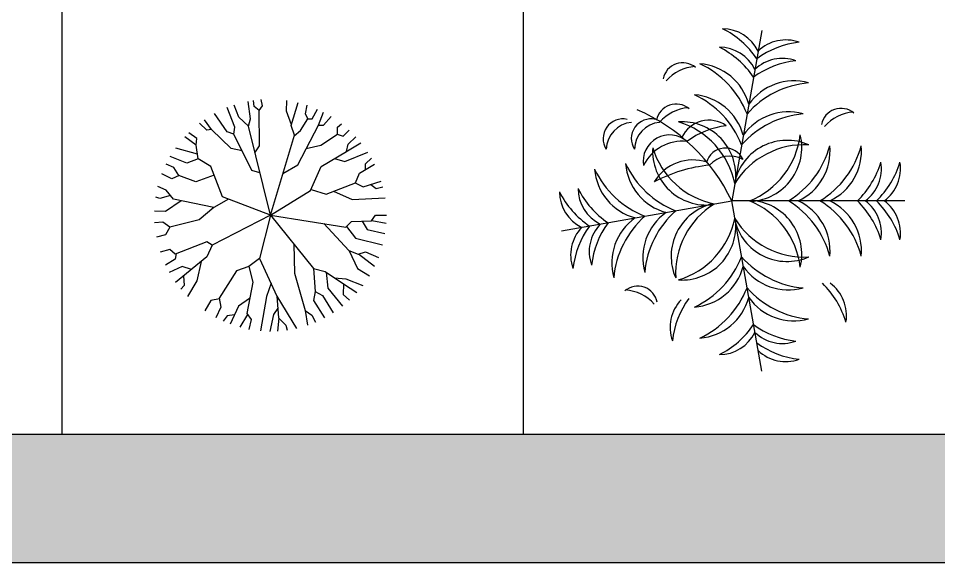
# Model space of a CAD drawing. Header units: inches. Extents: x 7658 to 73799, y 48 to 40262.
# Drawn here: x 57548 to 62184, y 48 to 2789 of the extents above; entities that cross this region are included whole.
import ezdxf

# ---------------------------------------------------------------- set-up
doc = ezdxf.new("R2010")
doc.units = ezdxf.units.IN
doc.layers.add('www.cad-blocks.net', color=7, linetype='Continuous')
doc.styles.get("Standard").update_dxf_attribs({"font": 'arial.ttf'})

# ---------------------------------------------------------------- blocks, each defined once
blk = doc.blocks.new('A$C516926BB')
for p, q in [((46.3795, 38.5194), (46.3795, 0)), ((48.7041, 38.5194), (48.7041, 0)), ((0, 0), (62.4121, 0))]:
    blk.add_line(p, q)
blk = doc.blocks.new('A$C7AD11002')
for p, q in [((0.5021, 1.1323), (0.4989, 1.1629)), ((0.5444, 1.1351), (0.5382, 1.1674)), ((0.6657, 1.1097), (0.6673, 1.1632)), ((0.4061, 1.0278), (0.3674, 1.1275)), ((0.4259, 1.0786), (0.4017, 1.14)), ((0.4851, 1.0702), (0.4732, 1.1585)), ((0.5275, 1.1125), (0.5021, 1.1323)), ((0.5275, 1.1125), (0.5444, 1.1351)), ((0.5303, 0.9346), (0.5275, 1.1125)), ((0.6891, 1.0364), (0.724, 1.1522)), ((0.7617, 1.0956), (0.7704, 1.1387)), ((0.7955, 1.0702), (0.821, 1.1191)), ((0.3666, 1.0052), (0.3034, 1.0973)), ((0.4739, 1.0334), (0.4259, 1.0786)), ((0.4739, 1.0334), (0.4851, 1.0702)), ((0.6901, 1.0397), (0.6657, 1.1097)), ((0.7363, 1.0109), (0.773, 1.0702)), ((0.773, 1.0702), (0.7617, 1.0956)), ((0.773, 1.0702), (0.7955, 1.0702)), ((0.8266, 1.0391), (0.8521, 1.1042)), ((0.852, 1.0391), (0.8906, 1.0825)), ((0.2651, 1.0137), (0.2278, 1.048)), ((0.2876, 1.0165), (0.252, 1.0656)), ((0.4005, 0.9939), (0.4061, 1.0278)), ((0.5843, 0.5846), (0.4739, 1.0334)), ((0.7052, 0.988), (0.6891, 1.0364)), ((0.7222, 0.8386), (0.8266, 1.0391)), ((0.8266, 1.0391), (0.852, 1.0391)), ((0.9225, 1.0278), (0.9432, 1.046)), ((0.9225, 0.9939), (0.9225, 1.0278)), ((0.2114, 0.9374), (0.1542, 0.9805)), ((0.2143, 0.9713), (0.1737, 1.0007)), ((0.2876, 1.0165), (0.2651, 1.0137)), ((0.3864, 0.9205), (0.2876, 1.0165)), ((0.4005, 0.9939), (0.3666, 1.0052)), ((0.4908, 0.8103), (0.4005, 0.9939)), ((0.5843, 0.5846), (0.7052, 0.988)), ((0.704, 0.9841), (0.7363, 1.0109)), ((0.8379, 0.9374), (0.9225, 0.9939)), ((0.9212, 0.993), (0.9507, 0.9826)), ((0.9507, 0.9826), (0.9813, 1.0136)), ((0.9761, 0.9431), (1.0144, 0.9805)), ((0.2114, 0.9374), (0.2143, 0.9713)), ((0.2199, 0.8696), (0.2114, 0.9374)), ((0.5069, 0.8991), (0.5303, 0.9346)), ((0.7654, 0.9215), (0.8379, 0.9374)), ((0.9643, 0.9044), (1.0408, 0.9497)), ((0.9677, 0.9064), (0.9761, 0.9431)), ((0.2171, 0.8922), (0.1075, 0.923)), ((0.4418, 0.91), (0.3864, 0.9205)), ((0.8407, 0.8301), (0.9677, 0.9064)), ((0.9592, 0.8555), (1.0748, 0.9025)), ((0.0986, 0.8245), (0.0596, 0.8425)), ((0.1635, 0.8471), (0.0802, 0.8806)), ((0.2199, 0.8696), (0.1635, 0.8471)), ((0.2848, 0.8301), (0.2199, 0.8696)), ((0.6475, 0.7955), (0.7222, 0.8386)), ((0.9079, 0.8705), (0.9592, 0.8555)), ((1.0326, 0.7962), (1.1093, 0.8416)), ((1.0636, 0.8442), (1.0933, 0.8721)), ((1.0642, 0.8149), (1.0636, 0.8442)), ((0.0873, 0.768), (0.0384, 0.7938)), ((0.124, 0.7849), (0.0986, 0.8245)), ((0.3441, 0.6776), (0.2848, 0.8301)), ((0.5318, 0.798), (0.4908, 0.8103)), ((0.7871, 0.7087), (0.8407, 0.8301)), ((1.0128, 0.7482), (1.0326, 0.7962)), ((0.1255, 0.7843), (0.0873, 0.768)), ((0.2086, 0.7539), (0.124, 0.7849)), ((0.3019, 0.7861), (0.2086, 0.7539)), ((0.8661, 0.6917), (1.0128, 0.7482)), ((1.0109, 0.7475), (1.0523, 0.7284)), ((1.0523, 0.7284), (1.143, 0.7566)), ((0.0591, 0.7115), (0.0179, 0.7296)), ((0.0957, 0.6663), (0.0591, 0.7115)), ((0.5843, 0.5846), (0.7871, 0.7087)), ((0.7895, 0.7142), (0.8661, 0.6917)), ((0.9028, 0.7058), (0.9959, 0.6635)), ((1.0907, 0.7404), (1.1172, 0.72)), ((1.1172, 0.72), (1.1511, 0.7277)), ((0.028, 0.6691), (0.0068, 0.6759)), ((0.0807, 0.6848), (0.028, 0.6691)), ((0.1359, 0.6579), (0.0562, 0.6042)), ((0.2989, 0.6239), (0.0957, 0.6663)), ((0.3734, 0.6663), (0.2989, 0.6239)), ((0.5843, 0.5846), (0.3441, 0.6776)), ((0.9959, 0.6635), (1.1622, 0.6728)), ((0.0562, 0.6042), (0, 0.6046)), ((0.3001, 0.6246), (0.2255, 0.5618)), ((0.2255, 0.5618), (0.0788, 0.5251)), ((0.5843, 0.5846), (0.2904, 0.4347)), ((0.5843, 0.5846), (0.5303, 0.367)), ((0.5843, 0.5846), (0.9648, 0.5251)), ((0.5843, 0.5846), (0.8012, 0.3161)), ((1.0946, 0.5562), (1.1144, 0.5844)), ((1.0961, 0.5582), (1.1675, 0.5447)), ((1.1144, 0.5844), (1.1689, 0.5844)), ((0.0421, 0.5505), (0.0009, 0.5472)), ((0.0788, 0.5251), (0.0421, 0.5505)), ((0.0788, 0.5251), (0.0562, 0.4856)), ((0.8529, 0.5426), (0.979, 0.4065)), ((0.9648, 0.5251), (0.9931, 0.5533)), ((0.9677, 0.5279), (1.0128, 0.4686)), ((0.9931, 0.5533), (1.0946, 0.5562)), ((1.0466, 0.5548), (1.0721, 0.5138)), ((1.0721, 0.5138), (1.1616, 0.4928)), ((0.0562, 0.4856), (0.0101, 0.4747)), ((1.0128, 0.4686), (1.1494, 0.4352)), ((0.2651, 0.4517), (0.1042, 0.3895)), ((0.2904, 0.4347), (0.2651, 0.4517)), ((0.2904, 0.4347), (0.2651, 0.3754)), ((0.702, 0.4389), (0.7052, 0.2935)), ((0.0788, 0.4121), (0.03, 0.3987)), ((0.1042, 0.3895), (0.0788, 0.4121)), ((0.1106, 0.392), (0.1042, 0.3641)), ((0.2651, 0.3754), (0.1073, 0.2465)), ((0.979, 0.4065), (1.0269, 0.3895)), ((0.9816, 0.4055), (1.0241, 0.3161)), ((1.0269, 0.3895), (1.0636, 0.4008)), ((1.0287, 0.3901), (1.1097, 0.3284)), ((1.0636, 0.4008), (1.129, 0.3724)), ((0.1042, 0.3641), (0.0564, 0.3333)), ((0.1409, 0.3274), (0.0752, 0.2971)), ((0.1872, 0.3118), (0.1409, 0.3274)), ((0.236, 0.3517), (0.2143, 0.254)), ((0.4767, 0.3274), (0.4146, 0.3048)), ((0.5303, 0.367), (0.4767, 0.3274)), ((0.4767, 0.3274), (0.4964, 0.2483)), ((0.5303, 0.367), (0.6178, 0.1777)), ((0.1472, 0.2792), (0.1494, 0.2314)), ((0.4146, 0.3048), (0.3271, 0.1664)), ((0.7052, 0.2935), (0.7589, 0.1043)), ((0.8012, 0.3161), (0.8604, 0.302)), ((0.8012, 0.3161), (0.8096, 0.2003)), ((0.8604, 0.302), (0.9536, 0.2399)), ((0.8663, 0.2981), (0.8745, 0.2173)), ((1.0241, 0.3161), (1.083, 0.2796)), ((0.2143, 0.254), (0.1668, 0.1754)), ((0.4964, 0.2483), (0.4654, 0.0902)), ((0.5876, 0.2429), (0.5642, 0.1749)), ((0.908, 0.2703), (0.9648, 0.2653)), ((0.9536, 0.2399), (0.9507, 0.1862)), ((0.9536, 0.2399), (1.0208, 0.1957)), ((0.9648, 0.2653), (1.0499, 0.2311)), ((0.1494, 0.2314), (0.1338, 0.2119)), ((0.8098, 0.2002), (0.8012, 0.1551)), ((0.8096, 0.2003), (0.8463, 0.1806)), ((0.8745, 0.2173), (0.9476, 0.1266)), ((0.9507, 0.1862), (0.9829, 0.157)), ((0.2848, 0.1551), (0.2535, 0.1026)), ((0.3275, 0.1642), (0.2848, 0.1551)), ((0.3271, 0.1664), (0.3356, 0.1213)), ((0.48, 0.1647), (0.4231, 0.1269)), ((0.5642, 0.1749), (0.5352, 0.0021)), ((0.6178, 0.1777), (0.6262, 0.0676)), ((0.6178, 0.1777), (0.7154, 0.0149)), ((0.8012, 0.1551), (0.8566, 0.0673)), ((0.8463, 0.1806), (0.9007, 0.0931)), ((0.3356, 0.1213), (0.3103, 0.0681)), ((0.4231, 0.1269), (0.3814, 0.0363)), ((0.6225, 0.116), (0.6008, 0.0845)), ((0.7589, 0.1043), (0.7927, 0.0817)), ((0.7589, 0.1043), (0.7712, 0.0307)), ((0.3666, 0.0789), (0.346, 0.0508)), ((0.403, 0.0834), (0.3666, 0.0789)), ((0.4691, 0.0851), (0.4303, 0.0206)), ((0.4654, 0.0902), (0.488, 0.0591)), ((0.488, 0.0591), (0.476, 0.0101)), ((0.6008, 0.0845), (0.581, 0)), ((0.6276, 0.0662), (0.6209, 0.0011)), ((0.6262, 0.0676), (0.6629, 0.0309)), ((0.7927, 0.0817), (0.8123, 0.0463)), ((0.6629, 0.0309), (0.6693, 0.0062))]:
    blk.add_line(p, q)
blk = doc.blocks.new('A$C536820F3')
for p in [(1.0191, 1.7164), (0.0095, 0.7069), (1.0191, 0), (1.7392, 0.8582)]:
    blk.add_line(p, (0.8678, 0.8582))
for centre, radius, start, end in [((0.8206, 1.5242), 0.2011, 26.29, 89.6243), ((0.619, 1.3206), 0.4527, 34.0763, 63.3794), ((1.1399, 1.4679), 0.2011, 70.3757, 133.71), ((0.6026, 1.2277), 0.4527, 34.0763, 63.3794), ((0.8042, 1.4313), 0.2011, 26.29, 89.6243), ((1.2596, 1.2076), 0.4527, 96.6206, 125.9237), ((1.1235, 1.375), 0.2011, 70.3757, 133.71), ((0.6207, 1.4535), 0.1003, 49.742, 168.7475), ((0.7, 1.3177), 0.218, 94.618, 138.2106), ((0.51, 1.1258), 0.467, 21.3712, 65.0366), ((0.6848, 1.2715), 0.2786, 15.2489, 85.3937), ((1.2432, 1.1147), 0.4527, 96.6206, 125.9237), ((1.2954, 0.9873), 0.467, 94.9634, 138.6288), ((1.181, 1.184), 0.2786, 74.6063, 144.7511), ((0.6572, 1.1154), 0.2786, 15.2489, 85.3937), ((0.4825, 0.9697), 0.467, 21.3712, 65.0366), ((0.5879, 1.246), 0.1003, 49.742, 168.7475), ((0.0179, 0.4532), 0.9415, 25.4772, 66.6585), ((0.6672, 1.1102), 0.218, 94.618, 138.2106), ((1.1535, 1.0279), 0.2786, 74.6063, 144.7511), ((1.418, 1.2241), 0.1003, 49.742, 168.7475), ((1.4974, 1.0884), 0.218, 94.618, 138.2106), ((0.3193, 1.172), 0.0994, 77.0577, 212.8533), ((0.3753, 1.1149), 0.1395, 95.1845, 178.654), ((0.4613, 1.172), 0.0994, 77.0577, 212.8533), ((0.5173, 1.1149), 0.1395, 95.1845, 178.654), ((0.6169, 0.9852), 0.2716, 353.4259, 93.6346), ((0.4809, 0.8629), 0.4108, 11.6665, 73.1878), ((0.753, 1.113), 0.1515, 54.9865, 154.4034), ((1.2679, 0.8312), 0.467, 94.9634, 138.6288), ((0.8974, 0.8051), 0.4357, 97.5759, 125.8942), ((0.5549, 1.0569), 0.1335, 48.8744, 188.9763), ((1.1469, 0.8918), 0.2716, 66.3654, 166.5741), ((0.8052, 1.24), 0.4108, 291.6665, 353.1878), ((0.9493, 1.1273), 0.2716, 273.4259, 13.6346), ((0.619, 0.9409), 0.2178, 83.7536, 154.097), ((0.7408, 1.109), 0.2716, 176.3654, 276.5741), ((0.863, 1.2451), 0.4108, 196.8122, 258.3335), ((0.8351, 1.026), 0.0981, 24.2257, 165.1279), ((1.2329, 0.7303), 0.4108, 86.8122, 148.3335), ((0.9106, 1.2569), 0.467, 301.3712, 345.0366), ((1.0844, 1.1102), 0.2786, 295.2489, 5.3937), ((1.0691, 1.2569), 0.467, 301.3712, 345.0366), ((1.243, 1.1102), 0.2786, 295.2489, 5.3937), ((0.8575, 0.948), 0.1359, 60.4398, 138.6694), ((0.6106, 1.0687), 0.2786, 184.6063, 254.7511), ((0.7563, 1.2434), 0.467, 204.9634, 248.6288), ((0.6717, 0.839), 0.2257, 71.4477, 149.3672), ((0.8247, 0.3049), 0.7362, 95.4007, 118.139), ((1.1856, 1.1835), 0.4527, 314.0763, 343.3794), ((1.4211, 1.0203), 0.2011, 306.29, 9.6243), ((1.2816, 1.1835), 0.4527, 314.0763, 343.3794), ((1.5171, 1.0203), 0.2011, 306.29, 9.6243), ((0.6002, 1.2159), 0.467, 204.9634, 248.6288), ((0.4545, 1.0412), 0.2786, 184.6063, 254.7511), ((0.2011, 0.9053), 0.2011, 180.3757, 243.71), ((0.4047, 1.1068), 0.4527, 206.6206, 235.9237), ((0.4983, 1.1233), 0.4527, 206.6206, 235.9237), ((0.2947, 0.9218), 0.2011, 180.3757, 243.71), ((0.8342, 0.5791), 0.2716, 103.4259, 203.6346), ((0.9956, 0.493), 0.4108, 121.6665, 183.1878), ((0.8052, 0.4764), 0.4108, 6.8122, 68.3335), ((0.9493, 0.5891), 0.2716, 346.3654, 86.5741), ((0.9106, 0.4595), 0.467, 14.9634, 58.6288), ((1.0844, 0.6062), 0.2786, 354.6063, 64.7511), ((1.0691, 0.4595), 0.467, 14.9634, 58.6288), ((1.243, 0.6062), 0.2786, 354.6063, 64.7511), ((1.1856, 0.533), 0.4527, 16.6206, 45.9237), ((1.4211, 0.6961), 0.2011, 350.3757, 53.71), ((1.2816, 0.533), 0.4527, 16.6206, 45.9237), ((1.5171, 0.6961), 0.2011, 350.3757, 53.71), ((0.6981, 0.5724), 0.2786, 125.2489, 195.3937), ((0.8948, 0.4581), 0.467, 131.3712, 175.0366), ((0.6112, 0.4827), 0.4527, 144.0763, 173.3794), ((0.542, 0.5449), 0.2786, 125.2489, 195.3937), ((0.7387, 0.4306), 0.467, 131.3712, 175.0366), ((0.4809, 0.8535), 0.4108, 286.8122, 348.3335), ((0.6169, 0.7312), 0.2716, 266.3654, 6.5741), ((1.1469, 0.8247), 0.2716, 193.4259, 293.6346), ((1.2329, 0.9861), 0.4108, 211.6665, 273.1878), ((0.2574, 0.586), 0.2011, 136.29, 199.6243), ((0.5177, 0.4662), 0.4527, 144.0763, 173.3794), ((0.351, 0.6025), 0.2011, 136.29, 199.6243), ((0.4825, 0.7468), 0.467, 294.9634, 338.6288), ((1.2679, 0.8852), 0.467, 221.3712, 265.0366), ((0.6572, 0.6011), 0.2786, 274.6063, 344.7511), ((1.1535, 0.6886), 0.2786, 215.2489, 285.3937), ((0.3944, 0.3284), 0.1003, 11.2525, 130.258), ((0.51, 0.5906), 0.467, 294.9634, 338.6288), ((1.2954, 0.7291), 0.467, 221.3712, 265.0366), ((1.0095, 0.1179), 0.4527, 16.6206, 45.9237), ((1.245, 0.281), 0.2011, 350.3757, 53.71), ((0.3151, 0.1927), 0.218, 41.7894, 85.382), ((0.6848, 0.4449), 0.2786, 274.6063, 344.7511), ((1.181, 0.5325), 0.2786, 215.2489, 285.3937), ((0.7582, 0.2214), 0.2011, 136.29, 199.6243), ((1.0185, 0.1016), 0.4527, 144.0763, 173.3794), ((0.6026, 0.4887), 0.4527, 296.6206, 325.9237), ((1.2432, 0.6017), 0.4527, 234.0763, 263.3794), ((0.8042, 0.2851), 0.2011, 270.3757, 333.71), ((1.1235, 0.3414), 0.2011, 226.29, 289.6243), ((1.2594, 0.5101), 0.4527, 234.0763, 263.3794), ((1.1396, 0.2499), 0.2011, 226.29, 289.6243)]:
    blk.add_arc(centre, radius, start, end)
at = {"width": 0.8, "flags": 9}
for tag in ['YSIZE', 'XSIZE']:
    blk.add_attdef(tag, (0.839, 0.7525), '', height=0.000968, rotation=270, dxfattribs=at)
blk = doc.blocks.new('format')
at = {"layer": 'www.cad-blocks.net', "true_color": 0x546d8e}
h = blk.add_hatch(color=155, dxfattribs=at)
h.set_gradient(color1=(68, 68, 68), color2=(84, 109, 142), tint=1)
h.paths.add_polyline_path([(11386.7, 694.4), (11386.7, 48.2), (73798.8, 48.2), (73798.8, 694.4)])
at = {"layer": 'www.cad-blocks.net', "color": 155, "true_color": 0x546d8e}
for p, q in [((11386.7, 694.4), (73798.8, 694.4)), ((11386.7, 694.4), (73798.8, 694.4)), ((11386.7, 48.2), (73798.8, 48.2))]:
    blk.add_line(p, q, dxfattribs=at)

msp = doc.modelspace()

# ---------------------------------------------------------------- block references
msp.add_blockref('format', (0, 0))
at = {"xscale": 1000, "yscale": 1000, "zscale": 1000}
for name, p in [('A$C536820F3', (60273.8, 1011.7)), ('A$C7AD11002', (58233.1, 1212.9))]:
    msp.add_blockref(name, p, dxfattribs=at)
at = {"layer": 'www.cad-blocks.net', "color": 155, "true_color": 0x546d8e, "xscale": 1000, "yscale": 1000, "zscale": 1000}
msp.add_blockref('A$C516926BB', (11386.7, 694.4), dxfattribs=at)

doc.saveas('drawing.dxf')
